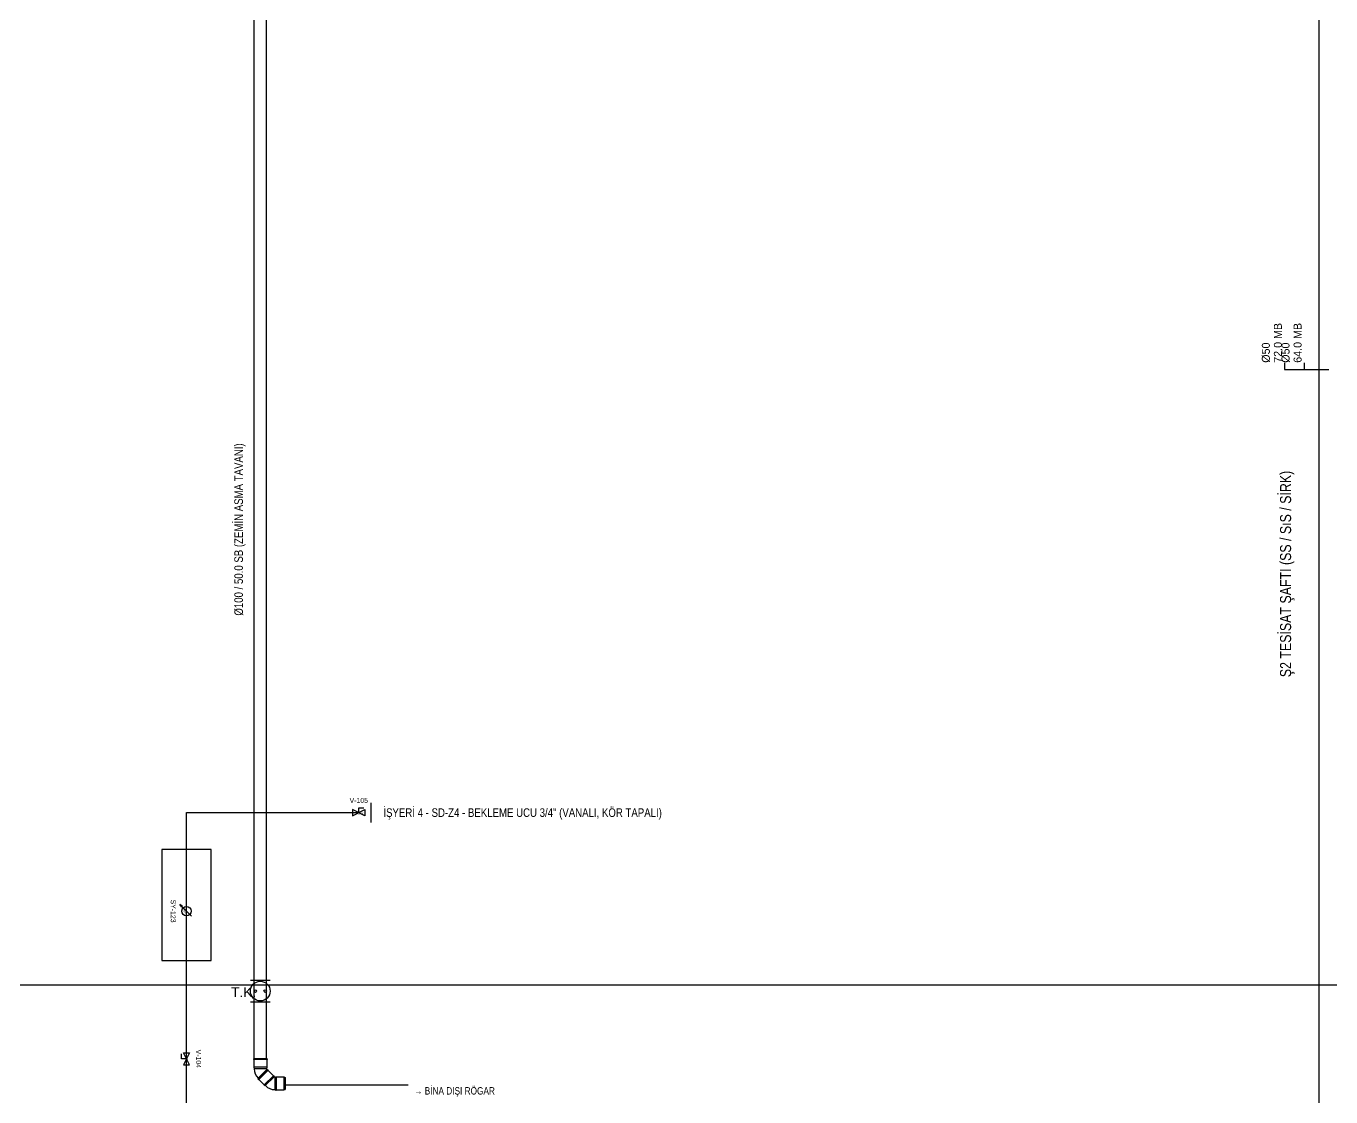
# Model space of a CAD drawing. Header units: centimetres. Extents: x 247996 to 314900, y -468471 to -440326.
# Drawn here: x 266970 to 268030, y -445941 to -445071 of the extents above; entities that cross this region are included whole.
import ezdxf
from ezdxf.enums import TextEntityAlignment as Align

# ---------------------------------------------------------------- set-up
doc = ezdxf.new("R2010")
doc.units = ezdxf.units.CM
doc.linetypes.add('0', pattern=[500, 500])
for name, color, linetype, lineweight in [('SCOTT-MTY-PISSU-CAP', 211, 'Continuous', 30), ('SCOTT-MTY-SOGUKSU-BORU', 5, '0', 30), ('SCOTT-MTY-TEMIZSU-CAP', 101, 'Continuous', 30)]:
    doc.layers.add(name, color=color, linetype=linetype, lineweight=lineweight)
for name, color, linetype in [('SCOTT-MTY-PVC', 43, 'Continuous'), ('SCOTT-MTY-ROGAR', 5, 'Continuous'), ('SCOTT-MTY-SAYAC', 3, 'Continuous'), ('SCOTT-MTY-SEMA', 8, 'Continuous'), ('SCOTT-MTY-TES-SAFT', 8, 'Continuous'), ('SCOTT-MTY-TES-YAZI', 7, 'Continuous'), ('SCOTT-MTY-VANA', 1, 'Continuous'), ('SCOTT-MTY-YUK-BIRIMI', 7, 'Continuous')]:
    doc.layers.add(name, color=color, linetype=linetype)
doc.styles.add('MTY_CAP', font='wturkce.SHX', dxfattribs={"width": 0.65})
doc.styles.add('MTYCAPLT', font='arial.ttf')
doc.styles.add('ROTAS', font='arial.ttf')

# ---------------------------------------------------------------- blocks, each defined once
blk = doc.blocks.new('MTY-TEMIZ SU CAP MB')
at = {"layer": 'SCOTT-MTY-TEMIZSU-CAP'}
for p, q in [((0.83, 3.1), (0, 3.1)), ((0, 3.1), (0, 0))]:
    blk.add_line(p, q, dxfattribs=at)
at = {"layer": 'SCOTT-MTY-TEMIZSU-CAP', "style": 'MTY_CAP', "width": 0.65}
for tag, p in [('SOCP', (0.83, 5.42)), ('SCCP', (0.83, 2.42))]:
    blk.add_attdef(tag, text='', height=1, dxfattribs=at).set_placement(p, align=Align.MIDDLE_LEFT)
at = {"layer": 'SCOTT-MTY-YUK-BIRIMI', "color": 101, "style": 'MTY_CAP', "width": 0.65}
for tag, p in [('SO', (0.83, 3.92)), ('SC', (0.83, 0.92))]:
    blk.add_attdef(tag, text='', height=1, dxfattribs=at).set_placement(p, align=Align.MIDDLE_LEFT)
blk = doc.blocks.new('MTY-TEMIZLEME KAPAGI KOLON')
at = {"layer": 'SCOTT-MTY-VANA', "color": 1, "ltscale": 75}
for p, q in [((-10, 11), (10, 11)), ((-10, -11), (10, -11))]:
    blk.add_line(p, q, dxfattribs=at)
for centre, radius in [((0, 0), 10), ((-5, 0), 1.25), ((5, 0), 1.25)]:
    blk.add_circle(centre, radius, dxfattribs=at)
at = {"layer": 'SCOTT-MTY-VANA', "color": 1, "ltscale": 75, "style": 'MTYCAPLT'}
blk.add_attdef('TK', (-29.6, -6), '', height=10, dxfattribs=at)
blk = doc.blocks.new('PVC DIRSEK')
at = {"layer": 'SCOTT-MTY-PVC', "color": 43}
for p, q in [((-5.5, 0), (-5.5, -0.6)), ((5.5, 0), (-5.5, 0)), ((5.5, -0.6), (-5.5, -0.6)), ((-5.3, -0.6), (-5.3, -6.9)), ((5.3, -6.9), (-5.3, -6.9)), ((-5.3, -6.9), (-5, -8)), ((5, -8), (-5, -8)), ((5.3, -8.7), (-1.8, -15.8)), ((5.6, -9), (-1.6, -16.1)), ((6.3, -9.1), (-1.3, -16.7)), ((6.2, -9.2), (-1.3, -16.7)), ((5.3, -6.9), (5, -8)), ((5.3, -0.6), (5.3, -6.9)), ((5.3, -8.7), (5.6, -9)), ((5.5, 0), (5.5, -0.6)), ((5.9, -8.7), (5.5, -9)), ((5.9, -8.7), (5.6, -9)), ((5.9, -8.7), (6.3, -9.1)), ((5.9, -8.7), (6.3, -9.1)), ((6.3, -9.1), (6.2, -9.2)), ((6.2, -9.2), (10.6, -13.7)), ((-1.5, -16.1), (-1.9, -16.5)), ((-1.6, -16.1), (-1.9, -16.5)), ((-1.9, -16.5), (-1.5, -16.9)), ((-1.9, -16.5), (-1.5, -16.9)), ((-1.8, -15.8), (-1.5, -16.1)), ((-1.3, -16.7), (-1.5, -16.9)), ((-1.3, -16.7), (-1.5, -16.9)), ((-1.3, -16.7), (3.1, -21.2)), ((10.6, -13.7), (3.1, -21.2)), ((3.1, -21.2), (4.1, -21.7)), ((11.2, -14.7), (4.1, -21.7)), ((10.6, -13.7), (11.2, -14.7)), ((11.9, -15), (11.9, -25)), ((11.9, -15), (12.3, -15)), ((12.3, -14.5), (12.3, -15)), ((12.3, -14.5), (12.9, -14.5)), ((12.3, -15), (12.3, -25)), ((12.9, -14.5), (12.9, -14.7)), ((12.9, -14.7), (12.9, -25.3)), ((12.9, -14.7), (19.1, -14.7)), ((19.1, -14.7), (20.3, -15.1)), ((19.1, -14.7), (19.1, -25.3)), ((20.3, -15.1), (20.3, -25)), ((11.9, -25), (12.3, -25)), ((12.3, -25), (12.3, -25.5)), ((12.3, -25.5), (12.9, -25.5)), ((12.9, -25.3), (19.1, -25.3)), ((12.9, -25.3), (12.9, -25.5)), ((19.1, -25.3), (20.3, -25))]:
    blk.add_line(p, q, dxfattribs=at)
for centre, radius, start, end in [((6, -8), 11, 180, 225), ((6, -8), 1, 180, 225), ((11.9, -14), 1, 225, 270), ((11.9, -14), 11, 225, 270)]:
    blk.add_arc(centre, radius, start, end, dxfattribs=at)
blk = doc.blocks.new('MTY-KURESEL VANA')
at = {"layer": 'SCOTT-MTY-VANA'}
for p, q in [((0, 0), (0, 8)), ((0, 8), (8, 8))]:
    blk.add_line(p, q, dxfattribs=at)
blk.add_lwpolyline([(-10, 5), (-10, -5), (10, 5), (10, -5), (-10, 5)], dxfattribs=at)
blk.add_attdef('CAP', (-1.1, -2.7), '', height=2.5, dxfattribs=at)
blk = doc.blocks.new('MTY-SU SAYACI')
at = {"layer": 'SCOTT-MTY-VANA'}
blk.add_hatch(color=256, dxfattribs=at).paths.add_polyline_path([(9.8, 9.8), (5.6, 7), (7, 5.6)])
for p, q in [((-7.3, -7.3), (6.3, 6.3)), ((5.6, 7), (9.8, 9.8)), ((7, 5.6), (5.6, 7)), ((7, 5.6), (9.8, 9.8))]:
    blk.add_line(p, q, dxfattribs=at)
blk.add_circle((0, 0), 7, dxfattribs=at)
blk.add_attdef('CAP', (-2.3, -1.2), '', height=2.5, rotation=45, dxfattribs=at)

msp = doc.modelspace()

# ---------------------------------------------------------------- linework, layer by layer
at = {"layer": 'SCOTT-MTY-PVC'}
for p, q in [((267155, -445910), (267155, -441990)), ((267165, -445910), (267165, -441990)), ((267180, -445931), (267280, -445931))]:
    msp.add_line(p, q, dxfattribs=at)
at = {"layer": 'SCOTT-MTY-SAYAC'}
msp.add_lwpolyline([(267080, -445830), (267120, -445830), (267120, -445740), (267080, -445740)], close=True, dxfattribs=at)
at = {"layer": 'SCOTT-MTY-SEMA'}
msp.add_lwpolyline([(258900, -445850), (276550, -445850)], dxfattribs=at)
at = {"layer": 'SCOTT-MTY-SOGUKSU-BORU'}
msp.add_line((267250, -445718), (267250, -445702), dxfattribs=at)
for points in [[(268020, -446140), (268020, -443050)], [(267100, -446140), (267100, -445710), (267240, -445710)]]:
    msp.add_lwpolyline(points, dxfattribs=at)

# ---------------------------------------------------------------- block references
at = {"layer": 'SCOTT-MTY-PISSU-CAP'}
ref = msp.add_blockref('MTY-TEMIZLEME KAPAGI KOLON', (267160, -445855), dxfattribs=dict(at, xscale=0.8, yscale=0.8))
ref.add_attrib('TK', 'T.K.', (267136.3, -445859.8), dxfattribs={"height": 8, "style": 'MTYCAPLT'})
at = {"layer": 'SCOTT-MTY-PVC'}
msp.add_blockref('PVC DIRSEK', (267160, -445910), dxfattribs=at)
at = {"layer": 'SCOTT-MTY-SAYAC'}
ref = msp.add_blockref('MTY-SU SAYACI', (267100, -445790), dxfattribs=dict(at, xscale=0.55, yscale=0.55, rotation=90))
ref.add_attrib('CAP', 'DN20', (267100.6, -445791.3), dxfattribs={"height": 1.38, "rotation": 135})
at = {"layer": 'SCOTT-MTY-TEMIZSU-CAP'}
ref = msp.add_blockref('MTY-TEMIZ SU CAP MB', (268012, -445350), dxfattribs=dict(at, xscale=6.5, yscale=6.5, rotation=90))
ref.add_attrib('SO', '72.0 MB', (267989.8, -445344.6), dxfattribs={"height": 6.5, "rotation": 90, "style": 'MTY_CAP'})
ref.add_attrib('SOCP', 'Ø50', (267980, -445344.6), dxfattribs={"height": 6.5, "rotation": 90, "style": 'MTY_CAP'})
ref = msp.add_blockref('MTY-TEMIZ SU CAP MB', (268028, -445350), dxfattribs=dict(at, xscale=6.5, yscale=6.5, rotation=90))
ref.add_attrib('SO', '64.0 MB', (268005.8, -445344.6), dxfattribs={"height": 6.5, "rotation": 90, "style": 'MTY_CAP'})
ref.add_attrib('SOCP', 'Ø50', (267996, -445344.6), dxfattribs={"height": 6.5, "rotation": 90, "style": 'MTY_CAP'})
at = {"layer": 'SCOTT-MTY-VANA', "xscale": 0.5, "yscale": 0.5}
msp.add_blockref('MTY-KURESEL VANA', (267240, -445710), dxfattribs=at).add_auto_attribs({'CAP': 'DN20'})
at = {"layer": 'SCOTT-MTY-VANA', "xscale": 0.5, "yscale": 0.5, "rotation": 90}
msp.add_blockref('MTY-KURESEL VANA', (267100, -445910), dxfattribs=at).add_auto_attribs({'CAP': 'DN20'})

# ---------------------------------------------------------------- texts
at = {"layer": 'SCOTT-MTY-PISSU-CAP', "style": 'ROTAS', "width": 0.8}
msp.add_text('Ø100 / 50.0 SB (ZEMİN ASMA TAVANI)', height=7, rotation=90, dxfattribs=at).set_placement((267148, -445550), align=Align.BOTTOM_LEFT)
at = {"layer": 'SCOTT-MTY-ROGAR', "style": 'ROTAS', "width": 0.8}
msp.add_text('→ BİNA DIŞI RÖGAR', height=6, dxfattribs=at).set_placement((267285, -445936), align=Align.MIDDLE_LEFT)
at = {"layer": 'SCOTT-MTY-TES-SAFT', "style": 'ROTAS', "width": 0.8}
msp.add_text('Ş2 TESİSAT ŞAFTI (SS / SıS / SİRK)', height=9, rotation=90, dxfattribs=at).set_placement((268000, -445600), align=Align.BOTTOM_LEFT)
at = {"layer": 'SCOTT-MTY-TES-YAZI', "style": 'ROTAS', "width": 0.8}
msp.add_text('İŞYERİ 4 - SD-Z4 - BEKLEME UCU 3/4" (VANALI, KÖR TAPALI)', height=7, dxfattribs=at).set_placement((267260, -445710), align=Align.MIDDLE_LEFT)
at = {"layer": 'SCOTT-MTY-VANA', "style": 'ROTAS', "width": 0.8}
msp.add_text('V-105', height=4, dxfattribs=at).set_placement((267240, -445700.1), align=Align.MIDDLE_CENTER)
for s, p in [('SY-123', (267089.3, -445790)), ('V-104', (267109.9, -445910))]:
    msp.add_text(s, height=4, rotation=-90, dxfattribs=at).set_placement(p, align=Align.MIDDLE_CENTER)

doc.saveas('drawing.dxf')
